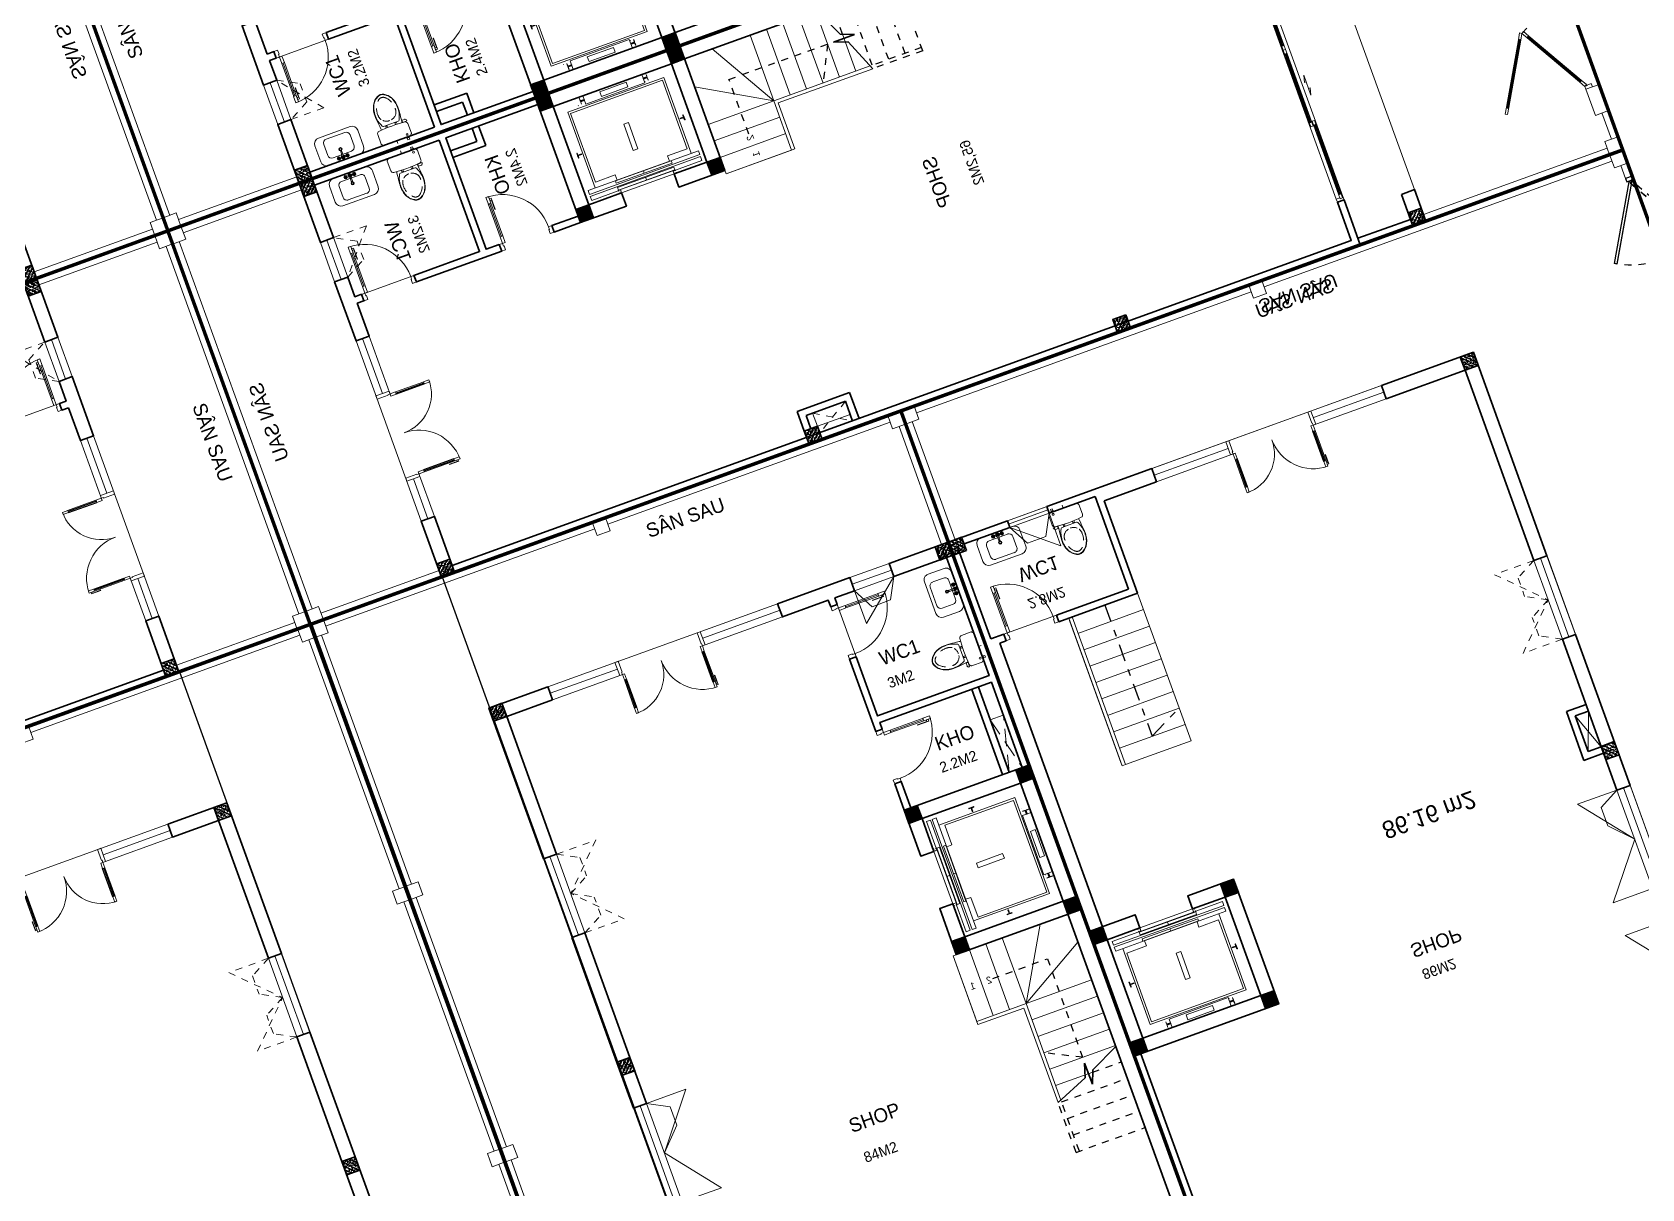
# Model space of a CAD drawing. Header units: metres. Extents: x 568336 to 569219, y 2065964 to 2066430.
# Drawn here: x 568589.62 to 568612.68, y 2066350.92 to 2066367.5 of the extents above; entities that cross this region are included whole.
import ezdxf

# ---------------------------------------------------------------- set-up
doc = ezdxf.new("R2010")
doc.units = ezdxf.units.M
for name, pattern in [('$AUDIT_BAD_LTYPE2', [0]), ('DASHDOT2', [0.5, 0.25, -0.125, 0, -0.125]), ('HIDDEN', [0.375, 0.25, -0.125]), ('HIDDEN2', [0.1875, 0.125, -0.0625]), ('xref-thap C (mb tang 32-2)$0$HIDDEN', [0.375, 0.25, -0.125])]:
    doc.linetypes.add(name, pattern=pattern)
doc.layers.get('0').update_dxf_attribs({"linetype": 'CONTINUOUS'})
doc.layers.get('DEFPOINTS').update_dxf_attribs({"linetype": 'CONTINUOUS'})
for name, color, linetype, lineweight in [('-CONCRETE', 1, 'CONTINUOUS', 35), ('-DIM', 9, 'CONTINUOUS', 13), ('-DOOR', 137, 'CONTINUOUS', 9), ('-FURNITURE', 46, 'CONTINUOUS', 9), ('-HATCH', 8, 'CONTINUOUS', 5), ('-HIDE', 3, 'HIDDEN', 13), ('-LINE1', 7, 'CONTINUOUS', 18), ('-LINE2', 252, 'CONTINUOUS', 9), ('-STEEL1', 1, 'CONTINUOUS', 35), ('-TEXT', 7, 'CONTINUOUS', 15), ('-WALL', 4, 'CONTINUOUS', 35), ('text', 7, 'CONTINUOUS', 13), ('TEXT25', 2, 'CONTINUOUS', 13)]:
    doc.layers.add(name, color=color, linetype=linetype, lineweight=lineweight)
for name, color, linetype in [('1-NETMANH', 8, 'CONTINUOUS'), ('APOLIC', 7, 'CONTINUOUS'), ('LoLK', 6, 'CONTINUOUS'), ('TIMDUONG', 1, 'CONTINUOUS')]:
    doc.layers.add(name, color=color, linetype=linetype)
doc.styles.add('KTHUOC', font='', dxfattribs={"width": 0.8})
doc.styles.add('SVN_AVO_thuong', font='')
doc.styles.add('T1', font='', dxfattribs={"height": 200})
doc.styles.add('vnavanth', font='', dxfattribs={"width": 0.8})
doc.styles.get('KTHUOC').set_extended_font_data('.VnArial NarrowH')
doc.styles.get('SVN_AVO_thuong').set_extended_font_data('SVN-Avo')
doc.styles.get('T1').set_extended_font_data('VNgeometric Light')
doc.styles.get('vnavanth').set_extended_font_data('.VnAvantH')
doc.dimstyles.new('tien', dxfattribs={"dimscale": 0, "dimtxt": 1.5, "dimasz": 0.75, "dimexe": 0.45, "dimexo": 0, "dimgap": 0.25, "dimtad": 1, "dimzin": 1, "dimtxsty": 'KTHUOC', "dimblk1": 'ARCHTICK', "dimblk2": 'ARCHTICK', "dimsah": 1, "dimcen": 1, "dimdle": 0.45, "dimclrd": 37, "dimclre": 37, "dimclrt": 7, "dimaunit": 1, "dimadec": 0, "dimazin": 0, "dimtfac": 1, "dimtix": 1, "dimtofl": 0, "dimtmove": 2, "dimatfit": 3, "dimldrblk": 'ARCHTICK', "dimfxl": 1, "dimtfill": 1, "dimtolj": 1, "dimtzin": 1, "dimarcsym": 0})

# ---------------------------------------------------------------- blocks, each defined once
blk = doc.blocks.new('A$C18091ED7')
for p, q in [((0, -42), (0, 0)), ((146, -27), (179, -27)), ((146, -27), (146, -30)), ((146, -30), (166, -30)), ((153, -37), (146, -30)), ((152, 0), (152, -27)), ((152, 0), (179, 0)), ((153, -37), (166, -37)), ((153, -40), (153, -37)), ((153, -40), (178, -40)), ((153, -40), (178, -40)), ((153, -40), (153, -42)), ((185, -30), (166, -30)), ((178, -37), (166, -37)), ((185, -30), (178, -37)), ((178, -37), (178, -40)), ((178, -40), (178, -42)), ((179, 0), (179, -27)), ((179, -27), (185, -27)), ((185, -27), (185, -30)), ((-83, -267), (-83, -300)), ((-83, -278), (-83, -288)), ((-61, -290), (-83, -290)), ((-63, -265), (-81, -265)), ((-61, -267), (-61, -300)), ((61, -267), (61, -300)), ((61, -290), (83, -290)), ((63, -265), (81, -265)), ((83, -267), (83, -300)), ((83, -278), (83, -288)), ((165, -262), (165, -290)), ((168, -260), (228, -260)), ((168, -292), (207, -292)), ((231, -274), (231, -262))]:
    blk.add_line(p, q)
for points in [[(230, -219, -0.137407), (225, -235), (222, -241, -0.236081), (198, -255, -0.051961), (-198, -255, -0.236081), (-222, -241), (-225, -235, -0.137407), (-230, -219), (-230, -72, -0.198912), (-226, -63), (-209, -46, -0.198912), (-200, -42), (0, -42), (200, -42, -0.198912), (209, -46), (226, -63, -0.198912), (230, -72)], [(144, -619, -0.212405), (26, -734, -0.027685), (-1, -739, -0.022279), (-26, -734, -0.212405), (-144, -619, -0.142796), (-167, -428, -0.093005), (-128, -309, -0.256439), (-111, -300), (0, -300), (111, -300, -0.256439), (128, -309, -0.093005), (167, -428, -0.142796)]]:
    blk.add_lwpolyline(points, format="xyb", close=True)
at = {"linetype": 'xref-thap C (mb tang 32-2)$0$HIDDEN', "ltscale": 100}
blk.add_lwpolyline([(61, -669, -0.199031), (0, -699, -0.199031), (-61, -669, -0.218924), (-132, -478, -0.153791), (-112, -404, -0.236701), (0, -348, -0.236701), (112, -404, -0.153791), (132, -478, -0.218924)], format="xyb", close=True, dxfattribs=at)
blk.add_circle((166, -78), 13.9)
for centre, radius, start, end in [((-81, -267), 1.98, 90, 180), ((-63, -267), 1.98, 0, 90), ((63, -267), 1.98, 90, 180), ((81, -267), 1.98, 0, 90), ((168, -262), 2.47, 90, 180), ((168, -290), 2.47, 180, 270), ((207, -277), 15.5, 270, 306.4659), ((168, -225), 80.1, 306.4659, 320.3123), ((228, -274), 2.47, 320.3123, 0)]:
    blk.add_arc(centre, radius, start, end)
for points in [[(-156, -259), (-157, -267), (-164, -328), (-169, -385), (-184, -528), (-136, -679), (-50, -735), (-20, -741), (0, -744)], [(156, -259), (157, -267), (164, -328), (169, -385), (184, -528), (136, -679), (50, -735), (20, -741), (0, -744)]]:
    blk.add_open_spline(points, degree=3, knots=[130.613938, 130.613938, 130.613938, 130.613938, 152.852109, 311.129351, 417.703951, 561.383393, 697.692632, 710.812262, 710.812262, 710.812262, 710.812262])
blk = doc.blocks.new('X-5M-DH-2-CORE$0$A$C75E80C28')
at = {"layer": '-LINE2', "linetype": 'Continuous', "ltscale": 2}
for p, q in [((-731, -149), (731, -149)), ((-731, -1305), (-731, -149)), ((-700, -179), (700, -179)), ((-700, -1225), (-700, -179)), ((-557, -112), (-560, -112)), ((-510, -22), (-510, -51)), ((-507, -22), (-510, -22)), ((-510, -109), (-510, -79)), ((-507, -22), (-507, -51)), ((-507, -109), (-507, -79)), ((-456, -57), (-501, -57)), ((-456, -60), (-501, -60)), ((-456, -70), (-501, -70)), ((-456, -73), (-501, -73)), ((-453, -63), (-453, -67)), ((-450, -63), (-450, -67)), ((450, -63), (450, -67)), ((453, -63), (453, -67)), ((456, -57), (501, -57)), ((456, -60), (501, -60)), ((456, -70), (501, -70)), ((456, -73), (501, -73)), ((457, -112), (460, -112)), ((507, -22), (510, -22)), ((507, -22), (507, -51)), ((507, -109), (507, -79)), ((510, -22), (510, -51)), ((510, -109), (510, -79)), ((700, -1225), (700, -179)), ((731, -1305), (731, -149)), ((840, -1305), (-840, -1305)), ((-840, -1365), (-840, -1305)), ((840, -1365), (-840, -1365)), ((-700, -1225), (-400, -1225)), ((425, -1309), (-425, -1309)), ((-425, -1343), (-425, -1309)), ((425, -1343), (-425, -1343)), ((-400, -1305), (-400, -1225)), ((0, -1309), (0, -1343)), ((700, -1225), (400, -1225)), ((400, -1305), (400, -1225)), ((425, -1343), (425, -1309)), ((840, -1365), (840, -1305)), ((840, -1395), (-840, -1395)), ((-840, -1395), (-840, -1455)), ((-840, -1455), (-435, -1455)), ((-435, -1450), (-435, -1460)), ((-435, -1450), (-400, -1450)), ((-435, -1460), (-425, -1460)), ((-435, -1490), (-435, -1500)), ((-435, -1490), (-425, -1490)), ((-435, -1500), (-400, -1500)), ((-433, -1452), (-433, -1458)), ((-433, -1452), (-402, -1452)), ((-433, -1458), (-425, -1458)), ((-433, -1492), (-433, -1498)), ((-433, -1492), (-425, -1492)), ((-433, -1498), (-402, -1498)), ((430, -1406), (-430, -1406)), ((-430, -1406), (-430, -1446)), ((430, -1446), (-430, -1446)), ((-425, -1458), (-425, -1460)), ((-425, -1490), (-425, -1492)), ((-402, -1452), (-402, -1498)), ((400, -1450), (-400, -1450)), ((-400, -1450), (-400, -1500)), ((0, -1406), (0, -1446)), ((400, -1450), (400, -1500)), ((435, -1450), (400, -1450)), ((435, -1500), (400, -1500)), ((402, -1452), (402, -1498)), ((433, -1452), (402, -1452)), ((433, -1498), (402, -1498)), ((433, -1458), (425, -1458)), ((425, -1458), (425, -1460)), ((435, -1460), (425, -1460)), ((425, -1490), (425, -1492)), ((435, -1490), (425, -1490)), ((433, -1492), (425, -1492)), ((430, -1406), (430, -1446)), ((433, -1452), (433, -1458)), ((433, -1492), (433, -1498)), ((435, -1450), (435, -1460)), ((840, -1455), (435, -1455)), ((435, -1490), (435, -1500)), ((840, -1395), (840, -1455))]:
    blk.add_line(p, q, dxfattribs=at)
for points in [[(-450, 0), (-450, -130), (450, -130), (450, 0)], [(-200, -29), (200, -29), (200, -101), (-200, -101)], [(-36, -584), (36, -584), (36, -984), (-36, -984)]]:
    blk.add_lwpolyline(points, close=True, dxfattribs=at)
for points in [[(-780, -789), (-751, -789, 0.414214), (-750, -788), (-750, -784), (-750, -780, 0.414214), (-751, -779), (-780, -779, -0.256978), (-784, -782), (-798, -782, -0.414214), (-801, -779), (-804, -749, 0.414214), (-807, -746), (-812, -746), (-812, -784), (-812, -821), (-807, -821, 0.414214), (-804, -818), (-801, -789, -0.414214), (-798, -786), (-784, -786, -0.256978), (-780, -789)], [(780, -789), (751, -789, -0.414214), (750, -788), (750, -784), (750, -780, -0.414214), (751, -779), (780, -779, 0.256978), (784, -782), (798, -782, 0.414214), (801, -779), (804, -749, -0.414214), (807, -746), (812, -746), (812, -784), (812, -821), (807, -821, -0.414214), (804, -818), (801, -789, 0.414214), (798, -786), (784, -786, 0.256978), (780, -789)]]:
    blk.add_lwpolyline(points, format="xyb", dxfattribs=at)
for centre, radius, start, end in [((-501, -51), 9.4, 180, 270), ((-501, -79), 9.4, 90, 180), ((-501, -51), 6.2, 180, 270), ((-501, -79), 6.2, 90, 180), ((-456, -63), 6.2, 0, 90), ((-456, -63), 3, 0, 90), ((-456, -67), 6.2, 270, 0), ((-456, -67), 3, 270, 0), ((456, -63), 6.2, 90, 180), ((456, -67), 6.2, 180, 270), ((456, -63), 3, 90, 180), ((456, -67), 3, 180, 270), ((501, -51), 6.2, 270, 0), ((501, -51), 9.4, 270, 0), ((501, -79), 9.4, 0, 90), ((501, -79), 6.2, 0, 90)]:
    blk.add_arc(centre, radius, start, end, dxfattribs=at)
blk = doc.blocks.new('A$C5C575821')
at = {"layer": '-CONCRETE'}
h = blk.add_hatch(color=256, dxfattribs=at)
h.dxf.hatch_style = 1
h.paths.add_polyline_path([(0, 200), (0, 0), (200, 0), (200, 200)])
blk.add_lwpolyline([(0, 0), (200, 0), (200, 200), (0, 200)], close=True, dxfattribs=at)
blk = doc.blocks.new('A$C3F71457E')
at = {"layer": '-CONCRETE'}
blk.add_lwpolyline([(0, -100), (0, 400), (-1500, 400), (-1500, -1400), (0, -1400), (0, -900), (200, -900), (200, -1600), (-1700, -1600), (-1700, 600), (200, 600), (200, -100), (0, -100)], dxfattribs=at)
at = {"layer": '-LINE1'}
blk.add_line((0, -900), (0, -100), dxfattribs=at)
at = {"layer": '-WALL'}
for p in [(-1700, 400), (0, 400), (-1700, -1600), (0, -1600)]:
    blk.add_blockref('A$C5C575821', p, dxfattribs=at)
at = {"color": 2, "rotation": 90}
blk.add_blockref('X-5M-DH-2-CORE$0$A$C75E80C28', (-1500, -500), dxfattribs=at)
blk = doc.blocks.new('*U18')
at = {"linetype": '$AUDIT_BAD_LTYPE2'}
for p, q in [((70, 100), (70, 600)), ((90, 600), (90, 100))]:
    blk.add_line(p, q, dxfattribs=at)
for points in [[(50, 600), (90, 600), (90, 700), (50, 700), (50, 600)], [(50, 603), (50, 100)], [(50, 100), (90, 100), (90, 0), (50, 0), (50, 100)]]:
    blk.add_lwpolyline(points)
for points in [[(118, 495), (118, 664), (90, 664), (90, 636), (113, 636), (113, 495)], [(0, 0), (50, 0), (50, -40), (60, -40), (60, -100), (0, -100)], [(800, 0), (750, 0), (750, -40), (740, -40), (740, -100), (800, -100)]]:
    blk.add_lwpolyline(points, close=True)
at = {"linetype": '$AUDIT_BAD_LTYPE2', "ltscale": 0.3}
blk.add_arc((50, 0), 700, 0, 90, dxfattribs=at)
blk = doc.blocks.new('lavabo4')
for p, q in [((241, 0), (-241, 0)), ((-327, -86), (-327, -330)), ((-200, -138), (-200, -305)), ((141, -80), (-141, -80)), ((-74, -39), (-79, -39)), ((-74, -44), (-79, -44)), ((-67, -33), (-67, -28)), ((-67, -50), (-67, -55)), ((-63, -33), (-63, -28)), ((-63, -50), (-63, -55)), ((-57, -39), (-52, -39)), ((-57, -44), (-52, -44)), ((-9, -57), (-9, -123)), ((9, -123), (9, -57)), ((57, -39), (52, -39)), ((57, -44), (52, -44)), ((63, -33), (63, -28)), ((63, -50), (63, -55)), ((68, -33), (68, -28)), ((68, -50), (68, -55)), ((74, -39), (79, -39)), ((74, -44), (79, -44)), ((200, -305), (200, -138)), ((327, -330), (327, -86)), ((-241, -416), (241, -416)), ((-141, -363), (141, -363))]:
    blk.add_line(p, q)
for centre, radius in [((-65, -42), 24.8), ((-83, -42), 5.03), ((-65, -42), 9), ((-65, -24), 5.03), ((-65, -60), 5.03), ((-47, -42), 5.03), ((0, -159), 22.8), ((0, -159), 14.1), ((0, -42), 9), ((65, -42), 24.8), ((47, -42), 5.03), ((65, -42), 9), ((65, -24), 5.03), ((65, -60), 5.03), ((83, -42), 5.03)]:
    blk.add_circle(centre, radius)
for centre, radius, start, end in [((-241, -86), 86.1, 90, 180), ((-141, -138), 58.8, 90, 180), ((-65, -42), 18, 105.2407, 164.2093), ((-65, -42), 18, 196.2342, 253.9047), ((-65, -42), 18, 16.4413, 74.0789), ((-65, -42), 18, 286.12, 344.0884), ((0, -42), 27, 289.6514, 250.3603), ((0, -42), 18, 300.3431, 239.7554), ((0, -123), 9, 180, 0), ((65, -42), 18, 106.12, 164.0884), ((65, -42), 18, 196.4413, 254.0789), ((65, -42), 18, 16.2342, 73.9047), ((65, -42), 18, 285.2407, 344.2093), ((141, -138), 58.8, 0, 90), ((241, -86), 86.1, 0, 90), ((-241, -330), 86.1, 180, 270), ((-141, -305), 58.8, 180, 270), ((141, -305), 58.8, 270, 0), ((241, -330), 86.1, 270, 0)]:
    blk.add_arc(centre, radius, start, end)
blk = doc.blocks.new('A$Cf949713d')
at = {"layer": '-LINE1'}
for p, q in [((1754, 3250), (4, 3250)), ((1004, 2250), (427, 3250)), ((1004, 3250), (1004, 2250)), ((1254, 2250), (1254, 3250)), ((1254, 3250), (1254, 2250)), ((1504, 2250), (1504, 3250)), ((1504, 3250), (1504, 2250)), ((1754, 2250), (1754, 3250)), ((1754, 3250), (1754, 2200)), ((1004, 2250), (4, 2827)), ((1004, 780), (1004, 2250)), ((1004, 2250), (1754, 2250)), ((1054, 2200), (1054, 759)), ((1054, 2200), (1754, 2200))]:
    blk.add_line(p, q, dxfattribs=at)
at = {"layer": '-LINE1', "lineweight": 18}
for p, q in [((4, 3250), (4, 1250)), ((1004, 2250), (4, 2250)), ((1004, 2000), (4, 2000)), ((1004, 1750), (4, 1750)), ((1004, 1500), (4, 1500)), ((1004, 1250), (4, 1250)), ((1004, 1000), (439, 1000))]:
    blk.add_line(p, q, dxfattribs=at)
at = {"layer": '-WALL'}
for p, q in [((426, 1032), (0, 1235)), ((505, 1160), (503, 839)), ((570, 962), (505, 1160)), ((503, 839), (426, 1032)), ((1054, 759), (570, 962))]:
    blk.add_line(p, q, dxfattribs=at)
at = {"layer": '1-NETMANH', "linetype": 'DASHDOT2'}
for p, q in [((4, 1233), (4, 0)), ((439, 1000), (4, 1000)), ((1004, 750), (4, 750)), ((1004, 0), (1004, 780)), ((1054, 0), (1054, 759)), ((1004, 500), (4, 500)), ((1004, 250), (4, 250)), ((1054, 0), (4, 0))]:
    blk.add_line(p, q, dxfattribs=at)
blk.add_lwpolyline([(1331, 2750), (496, 2750), (502, 1250), (502, 1250), (1004, 1500), (1004, 1500)], dxfattribs=at)
at = {"layer": '-TEXT', "color": 2, "style": 'vnavanth'}
for s, p in [('2', (1351, 2698)), ('1', (1600, 2698))]:
    blk.add_text(s, height=100, dxfattribs=at).set_placement(p)
blk = doc.blocks.new('*U118')
at = {"color": 8, "ltscale": 100}
for p, q in [((50, 100), (4580, 100)), ((50, 0), (4580, 0))]:
    blk.add_line(p, q, dxfattribs=at)
at = {"ltscale": 100}
for p, q in [((105, 45), (1148, 45)), ((1148, 10), (105, 10)), ((1218, 90), (2245, 90)), ((2245, 55), (1218, 55)), ((3413, 90), (2385, 90)), ((2385, 55), (3413, 55)), ((4525, 45), (3483, 45)), ((3483, 10), (4525, 10))]:
    blk.add_line(p, q, dxfattribs=at)
for points in [[(50, 100), (0, 100), (0, 0), (50, 0), (50, 10), (35, 10), (35, 45), (50, 45)], [(4630, 0), (4580, 0), (4580, 10), (4595, 10), (4595, 45), (4580, 45), (4580, 100), (4630, 100)]]:
    blk.add_lwpolyline(points, close=True)
for points in [[(105, 32), (95, 32), (95, 22), (105, 22), (105, 10), (35, 10), (35, 45), (105, 45)], [(1148, 90), (1218, 90), (1218, 77), (1208, 77), (1208, 67), (1218, 67), (1218, 55), (1148, 55)], [(1218, 10), (1148, 10), (1148, 22), (1158, 22), (1158, 32), (1148, 32), (1148, 45), (1218, 45)], [(2245, 67), (2255, 67), (2255, 77), (2245, 77), (2245, 90), (2315, 90), (2315, 55), (2245, 55)], [(2385, 67), (2375, 67), (2375, 77), (2385, 77), (2385, 90), (2315, 90), (2315, 55), (2385, 55)], [(3483, 90), (3413, 90), (3413, 77), (3423, 77), (3423, 67), (3413, 67), (3413, 55), (3483, 55)], [(3413, 10), (3483, 10), (3483, 22), (3473, 22), (3473, 32), (3483, 32), (3483, 45), (3413, 45)], [(4525, 32), (4535, 32), (4535, 22), (4525, 22), (4525, 10), (4595, 10), (4595, 45), (4525, 45)]]:
    blk.add_lwpolyline(points, close=True, dxfattribs=at)
at = {"color": 8, "ltscale": 100}
for points in [[(1158, 32), (1158, 22), (95, 22), (95, 32)], [(1208, 67), (1208, 77), (2255, 77), (2255, 67)], [(3423, 67), (3423, 77), (2375, 77), (2375, 67)], [(3473, 32), (3473, 22), (4535, 22), (4535, 32)]]:
    blk.add_lwpolyline(points, close=True, dxfattribs=at)
for points in [[(1677, -65), (1677, -90), (1577, -65), (1877, -65), (1777, -40), (1777, -65)], [(2954, -65), (2954, -90), (3054, -65), (2754, -65), (2854, -40), (2854, -65)]]:
    blk.add_lwpolyline(points)
blk = doc.blocks.new('*U117')
for points in [[(22, 564), (22, 734), (50, 734), (50, 706), (27, 706), (27, 564)], [(0, 0), (50, 0), (50, -40), (60, -40), (60, -246), (0, -246)], [(1599, 0), (1549, 0), (1549, -40), (1539, -40), (1539, -246), (1599, -246)]]:
    blk.add_lwpolyline(points, close=True)
for points in [[(50, 670), (90, 670), (90, 770), (50, 770), (50, 670)], [(50, 673), (50, 100)], [(1549, 629), (1509, 629), (1509, 729), (1549, 729), (1549, 629)], [(1549, 632), (1549, 100)], [(50, 100), (90, 100), (90, 0), (50, 0), (50, 100)], [(1549, 100), (1509, 100), (1509, 0), (1549, 0), (1549, 100)]]:
    blk.add_lwpolyline(points)
at = {"ltscale": 0.3}
for points in [[(820, 0, 0.414214), (50, 770, 0.414214)], [(820, 0, -0.414214), (1549, 729, -0.414214)]]:
    blk.add_lwpolyline(points, format="xyb", dxfattribs=at)
at = {"layer": 'APOLIC', "linetype": '$AUDIT_BAD_LTYPE2'}
for p, q in [((70, 100), (70, 670)), ((90, 670), (90, 100)), ((1509, 629), (1509, 100)), ((1529, 100), (1529, 629))]:
    blk.add_line(p, q, dxfattribs=at)
blk = doc.blocks.new('18x35')
at = {"layer": '-HATCH'}
h = blk.add_hatch(dxfattribs=at)
h.set_pattern_fill('CHAU-01', color=256, scale=10, pattern_type=2)
h.set_pattern_definition([(50, (0, 0), (71.726018, -6.275213), [7.5, -82.5]), (355, (0, 0), (-13.875133, 75.219213), [6, -66]), (100.4514, (5.98, -0.52), (57.85094, 68.943954), [6.37402, -70.11421]), (46.1842, (0, 20), (106.724105, -16.5519), [11.25, -123.75]), (96.6356, (8.89, 18.62), (93.46627, 97.41179), [9.56103, -105.1713]), (351.1842, (0, 20), (93.4662, 97.41186), [9, -99]), (21, (10, 15), (59.690705, -40.26189), [7.5, -82.5]), (326, (10, 15), (24.331533, 72.515005), [6, -66]), (71.4514, (14.974, 11.645), (84.022263, 32.25305), [6.37402, -70.11421]), (37.5, (0, 0), (1.2159855, 33.2893854), [0, -65.2, 0, -67, 0, -66.25]), (7.5, (0, 0), (26.306954, 39.441171), [0, -38.2, 0, -63.7, 0, -25.25]), (327.5, (-22.3, 0), (53.3822436, -2.255487), [0, -25, 0, -78, 0, -103.5]), (317.5, (-32.3, 0), (58.318617, 10.010498), [0, -32.5, 0, -51.8, 0, -73.5]), (45, (0, 0), (-30.052038, 30.052038), []), (45, (0, 12.25), (-30.052038, 30.052038), [])])
h.paths.add_polyline_path([(96508, 47993), (96508, 47793), (96708, 47793), (96708, 47993)])
at = {"layer": '-STEEL1'}
blk.add_lwpolyline([(96508, 47793), (96708, 47793), (96708, 47993), (96508, 47993)], close=True, dxfattribs=at)
blk = doc.blocks.new('M1-T1')
at = {"layer": '-CONCRETE', "color": 1, "linetype": 'HIDDEN', "ltscale": 10, "const_width": 50}
blk.add_lwpolyline([(191582, 50952), (197582, 50952), (197582, 30952), (191582, 30952)], close=True, dxfattribs=at)
at = {"layer": '-DOOR'}
for p, q in [((193932, 48952), (193982, 48952)), ((193081, 48852), (192481, 48852)), ((193982, 48852), (194822, 48852)), ((196122, 48852), (196732, 48852))]:
    blk.add_line(p, q, dxfattribs=at)
blk.add_lwpolyline([(193081, 48752), (192481, 48752), (192481, 48952), (193081, 48952)], close=True, dxfattribs=at)
for points in [[(194895, 48752), (193982, 48752), (193982, 48952), (196732, 48952), (196732, 48752), (196049, 48752)], [(193382, 48652), (193381, 47852)]]:
    blk.add_lwpolyline(points, dxfattribs=at)
at = {"layer": '-HIDE', "ltscale": 10}
for p, q in [((197182, 43152), (197482, 42652)), ((197182, 42652), (197481, 43152))]:
    blk.add_line(p, q, dxfattribs=at)
at = {"layer": '-LINE1'}
for p, q in [((197382, 43152), (197182, 43152)), ((197382, 43152), (197382, 42652)), ((192062, 33952), (197102, 33952))]:
    blk.add_line(p, q, dxfattribs=at)
at = {"layer": '-LINE1', "lineweight": 18}
for p, q in [((191582, 34952), (191582, 30952)), ((197582, 34952), (197582, 30952)), ((191681, 31152), (191681, 33952)), ((197482, 31152), (197482, 33952)), ((192582, 31052), (192582, 31152)), ((191782, 31052), (192182, 31052)), ((196982, 31052), (197382, 31052))]:
    blk.add_line(p, q, dxfattribs=at)
at = {"layer": '-LINE1'}
for points in [[(191582, 48952), (191582, 50952), (197582, 50952), (197580, 48952)], [(191682, 48952), (191682, 50752)], [(191782, 50852), (197382, 50852)], [(197481, 50752), (197480, 48952)]]:
    blk.add_lwpolyline(points, dxfattribs=at)
at = {"layer": '-LINE1', "lineweight": 18}
for points in [[(191582, 50952), (197582, 50952), (197582, 30952), (191582, 30952)], [(191582, 30952), (191782, 30952), (191782, 31152), (191582, 31152)], [(192182, 30952), (192582, 30952), (192582, 31152), (192182, 31152)], [(196582, 30952), (196982, 30952), (196982, 31152), (196582, 31152)], [(197382, 30952), (197582, 30952), (197582, 31152), (197382, 31152)]]:
    blk.add_lwpolyline(points, close=True, dxfattribs=at)
at = {"layer": '-LINE1'}
for points in [[(191582, 50752), (191782, 50752), (191782, 50952), (191582, 50952)], [(197382, 50752), (197582, 50752), (197582, 50952), (197382, 50952)]]:
    blk.add_lwpolyline(points, close=True, dxfattribs=at)
at = {"layer": '-LINE2', "linetype": 'HIDDEN2', "ltscale": 10}
for points in [[(192481, 48752), (192481, 48252), (193081, 48752)], [(193081, 48752), (192921, 48452), (192642, 48452), (192481, 48752)]]:
    blk.add_lwpolyline(points, dxfattribs=at)
at = {"layer": '-WALL'}
for p, q in [((191882, 46752), (191882, 46352)), ((191982, 46752), (191982, 46252)), ((191682, 46352), (191882, 46352)), ((191682, 46252), (191982, 46252)), ((191682, 43152), (191582, 43152)), ((191582, 43152), (191582, 34952)), ((191782, 38652), (191782, 43152)), ((197082, 43352), (197382, 43352)), ((197082, 43352), (197082, 42552)), ((197182, 43252), (197382, 43252)), ((197182, 43252), (197182, 42652)), ((197082, 42552), (197482, 42552)), ((197182, 42652), (197482, 42652)), ((191682, 35052), (191682, 38452)), ((191582, 34952), (191582, 33952)), ((191681, 34952), (192267, 34952)), ((191681, 34152), (191681, 34952)), ((192267, 35052), (191682, 35052)), ((192267, 34952), (192267, 35052)), ((196897, 34952), (196897, 35052)), ((197582, 34952), (197482, 34952)), ((197482, 34952), (197482, 34152)), ((197582, 33952), (197582, 34952)), ((192062, 34152), (191681, 34152)), ((192062, 34152), (192062, 33952)), ((197102, 34152), (197482, 34152)), ((197102, 33952), (197102, 34152)), ((192062, 33952), (191582, 33952)), ((197102, 33952), (197582, 33952))]:
    blk.add_line(p, q, dxfattribs=at)
for points in [[(191682, 46852), (193381, 46852), (193381, 47852), (193482, 47852), (193482, 46552), (193381, 46552), (193381, 46752), (191682, 46752), (191682, 45352), (191582, 45352), (191582, 48952), (192481, 48952), (192481, 48752), (191682, 48752), (191682, 46852)], [(196732, 48952), (197582, 48952), (197582, 34952), (196897, 34952), (196897, 35052), (197481, 35052), (197481, 48752), (196732, 48752), (196732, 48952)]]:
    blk.add_lwpolyline(points, dxfattribs=at)
for points in [[(193482, 48752), (193482, 48652), (193381, 48652), (193381, 48752), (193081, 48752), (193081, 48952), (193982, 48952), (193982, 48752)], [(193381, 45752), (193482, 45752), (193482, 45352), (193381, 45352)]]:
    blk.add_lwpolyline(points, close=True, dxfattribs=at)
at = {"ltscale": 100}
for p, q in [((192726, 32312), (193575, 31822)), ((196438, 32312), (195589, 31822)), ((193557, 31792), (192708, 32282)), ((195606, 31792), (196455, 32282)), ((193557, 31692), (192708, 31202)), ((192726, 31172), (193575, 31662)), ((196438, 31172), (195589, 31662)), ((195606, 31692), (196455, 31202))]:
    blk.add_line(p, q, dxfattribs=at)
for points in [[(192720, 32302), (192711, 32307), (192706, 32298), (192715, 32293), (192708, 32282), (192622, 32332), (192639, 32362), (192726, 32312)], [(196444, 32301), (196453, 32306), (196458, 32298), (196449, 32293), (196455, 32282), (196542, 32332), (196524, 32362), (196438, 32312)], [(193644, 31742), (193557, 31792), (193563, 31803), (193572, 31798), (193577, 31807), (193568, 31812), (193575, 31822), (193661, 31772)], [(193644, 31742), (193557, 31692), (193563, 31681), (193572, 31686), (193577, 31678), (193568, 31673), (193575, 31662), (193661, 31712)], [(195520, 31742), (195606, 31792), (195600, 31803), (195592, 31798), (195587, 31806), (195595, 31811), (195589, 31822), (195502, 31772)], [(195520, 31742), (195606, 31692), (195600, 31681), (195592, 31686), (195587, 31678), (195595, 31673), (195589, 31662), (195502, 31712)], [(192632, 31117), (192622, 31117), (192622, 31152), (192582, 31152), (192582, 31052), (192632, 31052)], [(192720, 31183), (192711, 31178), (192706, 31186), (192715, 31191), (192708, 31202), (192622, 31152), (192639, 31122), (192726, 31172)], [(196444, 31183), (196453, 31178), (196458, 31186), (196449, 31191), (196455, 31202), (196542, 31152), (196524, 31122), (196438, 31172)], [(196532, 31117), (196542, 31117), (196542, 31152), (196582, 31152), (196582, 31052), (196532, 31052)]]:
    blk.add_lwpolyline(points, close=True, dxfattribs=at)
at = {"color": 8, "ltscale": 100}
for points in [[(193577, 31807), (193572, 31798), (192706, 32298), (192711, 32307)], [(195587, 31806), (195592, 31798), (196458, 32298), (196453, 32306)], [(193577, 31678), (193572, 31686), (192706, 31186), (192711, 31178)], [(195587, 31678), (195592, 31686), (196458, 31186), (196453, 31178)]]:
    blk.add_lwpolyline(points, close=True, dxfattribs=at)
at = {"color": 8, "linetype": 'HIDDEN', "ltscale": 10}
for centre, start, end in [((192122, 31152), 0, 30), ((196542, 31152), 150, 180)]:
    blk.add_arc(centre, 1180, start, end, dxfattribs=at)
blk.add_arc((193124, 31442), 580, 210, 213.4596)
at = {"layer": 'text'}
for p, q in [((191582, 44152), (191581, 44152)), ((191582, 44052), (191581, 44052))]:
    blk.add_line(p, q, dxfattribs=at)
at = {"layer": '-DOOR', "xscale": 0.8130081300813009, "yscale": 0.8130081300813009, "zscale": 0.8130081300813009, "rotation": 180}
blk.add_blockref('*U117', (196122, 48752), dxfattribs=at)
at = {"layer": '-DOOR', "xscale": -1, "rotation": 89.99999998995061}
for p in [(193382, 48652), (193382, 46552)]:
    blk.add_blockref('*U18', p, dxfattribs=at)
at = {"layer": '-FURNITURE', "rotation": 90}
blk.add_blockref('lavabo4', (191682, 48229), dxfattribs=at)
at = {"layer": '-FURNITURE', "xscale": -1, "rotation": 90}
blk.add_blockref('A$C18091ED7', (191639, 47425), dxfattribs=at)
at = {"layer": '-STEEL1'}
for p in [(95074, 959), (100874, 959), (95074, -4641), (96774, -4641), (100874, -4641), (95074, -9341), (100874, -9341), (95074, -13841), (100874, -13841)]:
    blk.add_blockref('18x35', p, dxfattribs=at)
at = {"layer": '-WALL', "xscale": -1, "rotation": 180}
blk.add_blockref('A$C3F71457E', (193282, 43752), dxfattribs=at)
at = {"layer": '-WALL', "color": 1}
blk.add_blockref('A$Cf949713d', (191778, 39902), dxfattribs=at)
blk.add_blockref('*U118', (192267, 34952))
at = {"layer": 'TEXT25'}
for s, height, style, p in [('SÂN SAU', 200, 'SVN_AVO_thuong', (194064, 50424)), ('WC1', 200, 'SVN_AVO_thuong', (192548, 47805)), ('3.2M2', 150, 'T1', (192571, 47514)), ('KHO', 200, 'SVN_AVO_thuong', (192143, 46137)), ('2.4M2', 150, 'T1', (192144, 45872)), ('SHOP', 200, 'SVN_AVO_thuong', (194297, 40250)), ('65,2M2', 150, 'T1', (194244, 39712))]:
    blk.add_text(s, height=height, rotation=360, dxfattribs=dict(at, style=style)).set_placement(p)
blk = doc.blocks.new('D12')
at = {"layer": '-DOOR'}
for p, q in [((0, 200), (1200, 200)), ((0, 100), (1200, 100)), ((0, 0), (1200, 0))]:
    blk.add_line(p, q, dxfattribs=at)
at = {"layer": '-LINE2', "linetype": 'HIDDEN2', "ltscale": 10}
for p, q in [((0, 200), (0, 800)), ((0, 800), (600, 200)), ((1200, 800), (600, 200)), ((1200, 200), (1200, 800)), ((1200, 200), (1200, 800)), ((0, 200), (160, 500)), ((160, 500), (439, 500)), ((600, 200), (439, 500)), ((600, 200), (761, 500)), ((1040, 500), (761, 500)), ((1200, 200), (1040, 500))]:
    blk.add_line(p, q, dxfattribs=at)
blk = doc.blocks.new('M3-T1.3')
at = {"layer": '-DOOR'}
for p, q in [((568601.371, 2066359.584), (568601.935, 2066359.788)), ((568596.947, 2066355.644), (568597.355, 2066354.516)), ((568597.041, 2066355.678), (568597.449, 2066354.55)), ((568597.135, 2066355.712), (568597.543, 2066354.584)), ((568598.333, 2066352.105), (568598.844, 2066350.694))]:
    blk.add_line(p, q, dxfattribs=at)
blk.add_lwpolyline([(568601.969, 2066359.694), (568601.405, 2066359.49), (568601.337, 2066359.678), (568601.901, 2066359.882)], close=True, dxfattribs=at)
for points in [[(568598.109, 2066358.298), (568597.079, 2066357.925), (568597.011, 2066358.113), (568600.303, 2066359.304), (568600.371, 2066359.116), (568599.263, 2066358.715)], [(568600.337, 2066359.21), (568599.229, 2066358.809)], [(568598.006, 2066358.367), (568597.045, 2066358.019)], [(568598.001, 2066352.729), (568598.001, 2066352.729), (568598.189, 2066352.797), (568598.257, 2066352.609)], [(568598.427, 2066352.139), (568599.618, 2066348.848), (568599.43, 2066348.779), (568598.239, 2066352.071)]]:
    blk.add_lwpolyline(points, dxfattribs=at)
at = {"layer": '-HIDE'}
for p, q in [((568603.621, 2066356.889), (568603.538, 2066357.709)), ((568603.349, 2066357.641), (568603.809, 2066356.957))]:
    blk.add_line(p, q, dxfattribs=at)
at = {"layer": '-LINE1'}
for p, q in [((568601.157, 2066359.294), (568601.429, 2066358.542)), ((568603.349, 2066357.641), (568603.537, 2066357.709)), ((568595.126, 2066355.092), (568596.418, 2066351.519)), ((568596.486, 2066351.331), (568597.779, 2066347.757))]:
    blk.add_line(p, q, dxfattribs=at)
for points in [[(568601.947, 2066361.813), (568602.135, 2066361.881), (568602.067, 2066362.069), (568601.879, 2066362.001)], [(568597.715, 2066360.282), (568597.904, 2066360.35), (568597.836, 2066360.539), (568597.647, 2066360.471)], [(568593.673, 2066358.817), (568593.861, 2066358.885), (568593.793, 2066359.073), (568593.605, 2066359.005)], [(568595.032, 2066355.059), (568595.22, 2066355.127), (568595.152, 2066355.315), (568594.964, 2066355.247)], [(568596.393, 2066351.297), (568596.581, 2066351.365), (568596.513, 2066351.553), (568596.324, 2066351.485)]]:
    blk.add_lwpolyline(points, close=True, dxfattribs=at)
for points in [[(568597.87, 2066360.445), (568601.913, 2066361.907)], [(568602.041, 2066361.847), (568602.652, 2066360.154)], [(568593.826, 2066358.982), (568597.681, 2066360.376)], [(568593.826, 2066358.982), (568597.681, 2066360.376)], [(568595.058, 2066355.281), (568593.767, 2066358.851)]]:
    blk.add_lwpolyline(points, dxfattribs=at)
at = {"layer": '-LINE2', "linetype": 'HIDDEN2', "ltscale": 10}
for p, q in [((568601.575, 2066359.02), (568601.969, 2066359.694)), ((568601.405, 2066359.49), (568601.575, 2066359.02)), ((568598.427, 2066352.139), (568598.991, 2066352.343)), ((568598.427, 2066352.139), (568598.764, 2066352.09)), ((568598.991, 2066352.343), (568598.682, 2066351.434)), ((568598.764, 2066352.09), (568598.859, 2066351.828)), ((568598.682, 2066351.434), (568598.859, 2066351.828)), ((568599.501, 2066350.932), (568598.682, 2066351.434)), ((568598.937, 2066350.728), (568599.501, 2066350.932))]:
    blk.add_line(p, q, dxfattribs=at)
blk.add_lwpolyline([(568601.969, 2066359.694), (568601.92, 2066359.358), (568601.658, 2066359.262), (568601.405, 2066359.49)], dxfattribs=at)
at = {"layer": '-WALL'}
for p, q in [((568597.079, 2066357.925), (568596.421, 2066357.687)), ((568597.011, 2066358.114), (568597.079, 2066357.925)), ((568603.527, 2066356.855), (568603.085, 2066358.077)), ((568603.621, 2066356.889), (568603.179, 2066358.111)), ((568596.421, 2066357.687), (568597.135, 2066355.712)), ((568602.117, 2066356.345), (568602.211, 2066356.379)), ((568597.135, 2066355.712), (568596.947, 2066355.644)), ((568604.558, 2066354.888), (568604.652, 2066354.922)), ((568607.509, 2066347.023), (568604.652, 2066354.922)), ((568604.464, 2066354.854), (568605.995, 2066350.622)), ((568597.543, 2066354.584), (568597.355, 2066354.516)), ((568598.001, 2066352.729), (568597.355, 2066354.516)), ((568597.543, 2066354.584), (568598.189, 2066352.797)), ((568598.189, 2066352.797), (568598.001, 2066352.729)), ((568598.239, 2066352.071), (568598.001, 2066352.729)), ((568598.427, 2066352.139), (568598.189, 2066352.797)), ((568598.239, 2066352.071), (568598.427, 2066352.139))]:
    blk.add_line(p, q, dxfattribs=at)
for points in [[(568602.721, 2066359.966), (568603.333, 2066358.274), (568601.735, 2066357.696), (568601.429, 2066358.542), (568601.335, 2066358.508), (568601.709, 2066357.473), (568601.803, 2066357.508), (568601.769, 2066357.602), (568603.367, 2066358.18), (568603.809, 2066356.957), (568603.904, 2066356.991), (568602.747, 2066360.188), (568601.901, 2066359.882), (568601.969, 2066359.694)], [(568602.721, 2066359.966), (568601.969, 2066359.694)], [(568601.405, 2066359.49), (568601.123, 2066359.388), (568601.157, 2066359.294), (568601.063, 2066359.26), (568601.029, 2066359.354), (568600.371, 2066359.116), (568600.303, 2066359.304), (568601.337, 2066359.678), (568601.405, 2066359.49)], [(568596.947, 2066355.644), (568596.165, 2066357.807), (568597.011, 2066358.113)]]:
    blk.add_lwpolyline(points, dxfattribs=at)
blk.add_lwpolyline([(568601.981, 2066356.721), (568602.075, 2066356.755), (568602.211, 2066356.379), (568602.117, 2066356.345)], close=True, dxfattribs=at)
at = {"layer": 'TIMDUONG', "color": 1, "linetype": 'HIDDEN', "ltscale": 10, "const_width": 0.05}
blk.add_lwpolyline([(568593.605, 2066359.005), (568602.067, 2066362.069), (568609.387, 2066341.853), (568600.924, 2066338.789)], close=True, dxfattribs=at)
at = {"layer": '-DOOR'}
for name, p, xscale, yscale, zscale, rotation in [('*U18', (568601.157, 2066359.294), 0.001, 0.001, 0.001, 289.8844863220373), ('*U117', (568599.263, 2066358.715), 0.0008130081300813012, 0.0008130081300813012, 0.0008130081300813012, 199.884486311988), ('*U18', (568601.803, 2066357.507), 0.001, 0.001, 0.001, 289.8844863220373)]:
    blk.add_blockref(name, p, dxfattribs=dict(at, xscale=xscale, yscale=yscale, zscale=zscale, rotation=rotation))
at = {"layer": '-FURNITURE', "yscale": 0.001, "zscale": 0.001, "rotation": 289.884486311988}
for name, p, xscale in [('lavabo4', (568602.879, 2066359.532), -0.001), ('A$C18091ED7', (568603.221, 2066358.708), 0.001)]:
    blk.add_blockref(name, p, dxfattribs=dict(at, xscale=xscale))
at = {"layer": '-STEEL1', "xscale": 0.001, "yscale": 0.001, "zscale": 0.001, "rotation": 19.86583686017399}
for p in [(568528.102, 2066282.187), (568521.709, 2066279.875), (568523.545, 2066274.797)]:
    blk.add_blockref('18x35', p, dxfattribs=at)
at = {"layer": '-WALL', "xscale": 0.001, "yscale": 0.001, "zscale": 0.001, "rotation": 199.884486311988}
blk.add_blockref('A$C3F71457E', (568602.849, 2066354.908), dxfattribs=at)
at = {"layer": '-WALL', "color": 1, "xscale": -0.0009999999999999998, "yscale": 0.001, "zscale": 0.001, "rotation": 19.88448631198808}
blk.add_blockref('A$Cf949713d', (568605.573, 2066351.799), dxfattribs=at)
at = {"xscale": -0.001, "yscale": 0.001, "zscale": 0.001, "rotation": 289.884486311988}
blk.add_blockref('D12', (568597.355, 2066354.516), dxfattribs=at)
at = {"layer": 'TEXT25'}
for s, height, style, p in [('SÂN SAU', 0.2, 'SVN_AVO_thuong', (568598.462, 2066360.244)), ('WC1', 0.2, 'SVN_AVO_thuong', (568601.802, 2066358.415)), ('3M2', 0.15, 'T1', (568601.91, 2066358.09)), ('KHO', 0.2, 'SVN_AVO_thuong', (568602.601, 2066357.194)), ('2.2M2', 0.15, 'T1', (568602.657, 2066356.878)), ('SHOP', 0.2, 'SVN_AVO_thuong', (568601.37, 2066351.716)), ('84M2', 0.15, 'T1', (568601.571, 2066351.289))]:
    blk.add_text(s, height=height, rotation=19.8845, dxfattribs=dict(at, style=style)).set_placement(p)
blk = doc.blocks.new('*U122')
for points in [[(1108, 635), (1091, 665), (61, 70), (79, 40)], [(0, 100), (50, 100), (50, 0), (0, 0)]]:
    blk.add_lwpolyline(points, close=True)
at = {"color": 8, "linetype": 'HIDDEN', "ltscale": 5}
blk.add_lwpolyline([(1108, -535), (1091, -565), (61, 29), (79, 60)], close=True, dxfattribs=at)
for centre in [(56, 67), (74, 37)]:
    blk.add_circle(centre, 6)
blk.add_circle((56, 32), 6, dxfattribs=at)
blk.add_arc((61, 50), 1200, 331.3511, 28.6489, dxfattribs=at)
blk = doc.blocks.new('M2-T1.4')
at = {"layer": '-DOOR'}
for p, q in [((568584.993, 2066353.713), (568584.429, 2066353.509)), ((568584.446, 2066353.462), (568585.01, 2066353.666)), ((568579.616, 2066351.822), (568582.907, 2066353.012)), ((568582.975, 2066352.824), (568581.847, 2066352.416)), ((568582.941, 2066352.918), (568581.882, 2066352.535)), ((568582.907, 2066353.012), (568582.975, 2066352.824)), ((568580.659, 2066352.093), (568579.65, 2066351.728)), ((568580.731, 2066352.012), (568579.684, 2066351.634)), ((568579.684, 2066351.634), (568579.616, 2066351.822)), ((568579.446, 2066348.464), (568579.854, 2066347.336)), ((568579.54, 2066348.498), (568579.948, 2066347.37)), ((568579.352, 2066348.43), (568579.76, 2066347.302)), ((568580.637, 2066345.172), (568581.147, 2066343.761))]:
    blk.add_line(p, q, dxfattribs=at)
blk.add_lwpolyline([(568585.821, 2066354.066), (568578.298, 2066351.345), (568582.746, 2066339.046), (568585.249, 2066337.908), (568590.922, 2066339.96), (568585.822, 2066354.066)], dxfattribs=at)
for points in [[(568584.446, 2066353.462), (568585.01, 2066353.666), (568584.976, 2066353.76), (568584.412, 2066353.556)], [(568581.733, 2066341.847), (568580.542, 2066345.138), (568580.73, 2066345.206), (568581.921, 2066341.915)]]:
    blk.add_lwpolyline(points, close=True, dxfattribs=at)
at = {"layer": '-HIDE', "ltscale": 10}
for p, q in [((568580.509, 2066346.406), (568580.506, 2066345.827)), ((568580.694, 2066345.896), (568580.321, 2066346.338))]:
    blk.add_line(p, q, dxfattribs=at)
at = {"layer": '-LINE1'}
for p, q in [((568576.207, 2066352.716), (568585.141, 2066355.947)), ((568576.207, 2066352.716), (568585.141, 2066355.947)), ((568585.141, 2066355.947), (568585.819, 2066354.065)), ((568585.141, 2066355.947), (568585.82, 2066354.066)), ((568580.191, 2066354.051), (568584.987, 2066355.785)), ((568585.115, 2066355.725), (568585.726, 2066354.032)), ((568575.019, 2066352.181), (568580.003, 2066353.983)), ((568586.053, 2066352.543), (568585.3, 2066352.271)), ((568575.03, 2066351.865), (568574.933, 2066351.83)), ((568575.029, 2066351.864), (568574.933, 2066351.829))]:
    blk.add_line(p, q, dxfattribs=at)
at = {"layer": '-LINE1', "lineweight": 18}
for p, q in [((568585.231, 2066351.873), (568584.291, 2066351.533)), ((568585.316, 2066351.638), (568584.376, 2066351.298)), ((568585.401, 2066351.403), (568584.461, 2066351.063)), ((568585.486, 2066351.168), (568584.546, 2066350.828)), ((568585.571, 2066350.933), (568584.631, 2066350.593)), ((568585.656, 2066350.698), (568584.716, 2066350.358)), ((568585.741, 2066350.463), (568584.801, 2066350.123)), ((568585.826, 2066350.228), (568584.886, 2066349.888)), ((568585.911, 2066349.993), (568584.971, 2066349.652))]:
    blk.add_line(p, q, dxfattribs=at)
at = {"layer": '-LINE1'}
for points in [[(568585.209, 2066355.759), (568585.021, 2066355.691), (568584.953, 2066355.879), (568585.141, 2066355.947)], [(568580.225, 2066353.957), (568580.037, 2066353.889), (568579.969, 2066354.077), (568580.157, 2066354.145)], [(568575.053, 2066352.087), (568574.865, 2066352.019), (568574.797, 2066352.207), (568574.985, 2066352.275)]]:
    blk.add_lwpolyline(points, close=True, dxfattribs=at)
for points in [[(568575.029, 2066351.865), (568574.96, 2066352.053)], [(568584.971, 2066349.652), (568584.206, 2066351.768)]]:
    blk.add_lwpolyline(points, dxfattribs=at)
at = {"layer": '-LINE1', "lineweight": 18}
for points in [[(568585.146, 2066352.108), (568585.193, 2066352.125), (568585.958, 2066350.01), (568585.911, 2066349.993)], [(568585.21, 2066352.078), (568585.193, 2066352.125), (568585.958, 2066350.01), (568585.941, 2066350.057)]]:
    blk.add_lwpolyline(points, close=True, dxfattribs=at)
at = {"layer": '-LINE2', "linetype": 'HIDDEN2', "ltscale": 10}
for p, q in [((568584.616, 2066352.992), (568585.01, 2066353.666)), ((568584.446, 2066353.462), (568584.616, 2066352.992)), ((568580.731, 2066345.206), (568581.295, 2066345.41)), ((568581.295, 2066345.41), (568580.986, 2066344.501)), ((568580.731, 2066345.206), (568581.067, 2066345.158)), ((568581.067, 2066345.158), (568581.162, 2066344.895)), ((568580.986, 2066344.501), (568581.162, 2066344.895)), ((568581.805, 2066344), (568580.986, 2066344.501)), ((568581.241, 2066343.796), (568581.805, 2066344)), ((568581.41, 2066343.325), (568581.975, 2066343.529)), ((568581.975, 2066343.529), (568581.665, 2066342.62))]:
    blk.add_line(p, q, dxfattribs=at)
blk.add_lwpolyline([(568585.01, 2066353.666), (568584.961, 2066353.33), (568584.699, 2066353.234), (568584.446, 2066353.462)], dxfattribs=at)
at = {"layer": '-WALL'}
for p, q in [((568585.821, 2066354.066), (568584.976, 2066353.76)), ((568587.84, 2066348.484), (568585.818, 2066354.075)), ((568584.976, 2066353.76), (568585.01, 2066353.666)), ((568585.01, 2066353.666), (568585.665, 2066353.903)), ((568585.761, 2066353.938), (568586.241, 2066352.611)), ((568582.907, 2066353.012), (568584.412, 2066353.556)), ((568584.412, 2066353.556), (568584.446, 2066353.462)), ((568584.446, 2066353.462), (568583.786, 2066353.224)), ((568583.726, 2066353.095), (568582.975, 2066352.824)), ((568584.206, 2066351.768), (568583.726, 2066353.095)), ((568583.786, 2066353.224), (568584.266, 2066351.897)), ((568582.975, 2066352.824), (568582.907, 2066353.012)), ((568586.241, 2066352.611), (568586.053, 2066352.543)), ((568586.053, 2066352.543), (568586.087, 2066352.449)), ((568586.087, 2066352.449), (568586.181, 2066352.483)), ((568586.181, 2066352.483), (568587.651, 2066348.416)), ((568585.334, 2066352.176), (568584.206, 2066351.768)), ((568584.266, 2066351.897), (568585.3, 2066352.271)), ((568585.3, 2066352.271), (568585.334, 2066352.176)), ((568587.746, 2066348.45), (568587.84, 2066348.484)), ((568579.948, 2066347.37), (568579.761, 2066347.302)), ((568579.761, 2066347.302), (568580.543, 2066345.138)), ((568580.73, 2066345.206), (568579.948, 2066347.37)), ((568588.391, 2066346.664), (568588.486, 2066346.698)), ((568589.23, 2066344.346), (568588.391, 2066346.664)), ((568588.486, 2066346.698), (568590.477, 2066341.193)), ((568580.569, 2066346.534), (568580.287, 2066346.432)), ((568580.509, 2066346.406), (568580.321, 2066346.338)), ((568580.509, 2066346.406), (568580.694, 2066345.895)), ((568580.569, 2066346.534), (568580.822, 2066345.835)), ((568580.694, 2066345.895), (568580.506, 2066345.827)), ((568580.822, 2066345.835), (568580.54, 2066345.733)), ((568580.543, 2066345.138), (568580.73, 2066345.206)), ((568580.73, 2066345.206), (568580.543, 2066345.138))]:
    blk.add_line(p, q, dxfattribs=at)
blk.add_lwpolyline([(568579.616, 2066351.822), (568579.684, 2066351.634), (568578.554, 2066351.225), (568579.54, 2066348.498), (568579.353, 2066348.43), (568578.298, 2066351.345), (568579.616, 2066351.822)], dxfattribs=at)
at = {"layer": '1-NETMANH', "linetype": 'DASHDOT2'}
blk.add_lwpolyline([(568584.676, 2066351.938), (568585.356, 2066350.058), (568584.801, 2066350.123)], dxfattribs=at)
at = {"layer": 'TIMDUONG', "color": 1, "linetype": 'HIDDEN', "ltscale": 10, "const_width": 0.05}
blk.add_lwpolyline([(568585.141, 2066355.947), (568574.797, 2066352.207), (568580.408, 2066336.689), (568586.811, 2066333.688), (568592.453, 2066335.729)], close=True, dxfattribs=at)
at = {"layer": '-DOOR'}
for name, p, xscale, yscale, zscale, rotation in [('*U18', (568586.053, 2066352.543), -0.001, 0.001, 0.001, 19.8822731531028), ('*U117', (568580.693, 2066351.999), -0.0008130081300813002, 0.0008130081300813002, 0.0008130081300813004, 199.8822731531028)]:
    blk.add_blockref(name, p, dxfattribs=dict(at, xscale=xscale, yscale=yscale, zscale=zscale, rotation=rotation))
at = {"layer": '-FURNITURE', "yscale": 0.001, "zscale": 0.001}
for name, p, xscale, rotation in [('lavabo4', (568585.2, 2066353.735), -0.001, 19.8822731531028), ('A$C18091ED7', (568584.23, 2066353.429), 0.001, 19.88227315310277)]:
    blk.add_blockref(name, p, dxfattribs=dict(at, xscale=xscale, rotation=rotation))
at = {"layer": '-STEEL1', "xscale": 0.001, "yscale": 0.001, "zscale": 0.001, "rotation": 19.86583686017399}
for p in [(568511.175, 2066276.065), (568503.842, 2066273.413), (568513.196, 2066270.485), (568505.86, 2066267.832)]:
    blk.add_blockref('18x35', p, dxfattribs=at)
at = {"layer": '-WALL', "xscale": 0.001, "yscale": 0.001, "zscale": 0.001, "rotation": 109.8822731531028}
blk.add_blockref('A$C3F71457E', (568586.403, 2066347.753), dxfattribs=at)
at = {"yscale": 0.001, "zscale": 0.001}
for name, p, xscale, rotation in [('*U122', (568574.935, 2066351.83), 0.001, 289.8845125987947), ('*U122', (568574.934, 2066351.83), 0.001, 289.8822731531028), ('D12', (568579.76, 2066347.301), -0.001, 289.8822731531028)]:
    blk.add_blockref(name, p, dxfattribs=dict(at, xscale=xscale, rotation=rotation))
at = {"layer": 'DEFPOINTS', "color": 2}
blk.add_text('86.16 m2', height=0.25, rotation=199.8823, dxfattribs=at).set_placement((568583.641, 2066347.009))
at = {"layer": 'TEXT25'}
for s, height, rotation, style, p in [('SÂN SAU', 0.2, 199.8823, 'SVN_AVO_thuong', (568580.208, 2066353.896)), ('SÂN SAU', 0.2, 19.8845, 'SVN_AVO_thuong', (568579.251, 2066353.286)), ('WC1', 0.2, 199.8823, 'SVN_AVO_thuong', (568585.318, 2066353.14)), ('2.8M2', 0.15, 199.8823, 'T1', (568585.488, 2066352.716)), ('SHOP', 0.2, 199.8823, 'SVN_AVO_thuong', (568584.444, 2066345.405)), ('86M2', 0.15, 199.8823, 'T1', (568584.54, 2066345.02))]:
    blk.add_text(s, height=height, rotation=rotation, dxfattribs=dict(at, style=style)).set_placement(p)
blk = doc.blocks.new('_ArchTick')
at = {"color": 0, "linetype": 'ByBlock', "const_width": 0.15}
blk.add_lwpolyline([(-0.5, -0.5), (0.5, 0.5)], dxfattribs=at)
blk = doc.blocks.new('*D192')
at = {"color": 37, "lineweight": -2, "transparency": 16777216}
for p, q in [((568619.379, 2066351.805), (568597.728, 2066412.115)), ((568593.371, 2066410.073), (568598.303, 2066411.844)), ((568614.719, 2066350.61), (568619.651, 2066352.381))]:
    blk.add_line(p, q, dxfattribs=at)
at = {"layer": 'DEFPOINTS', "color": 0, "transparency": 16777216}
for p in [(568597.88, 2066411.692), (568593.371, 2066410.073), (568614.719, 2066350.61)]:
    blk.add_point(p, dxfattribs=at)
at = {"color": 37, "lineweight": -2, "transparency": 16777216, "xscale": 0.75, "yscale": 0.75, "zscale": 0.75}
for p, rotation in [((568597.88, 2066411.692), 109.7483074395809), ((568619.227, 2066352.229), 289.7483074395809)]:
    blk.add_blockref('_ArchTick', p, dxfattribs=dict(at, rotation=rotation))
at = {"color": 7, "transparency": 16777216, "insert": (568609.637, 2066382.349), "char_height": 1.5, "attachment_point": 5, "rotation": 289.7483, "style": 'KTHUOC', "bg_fill": 3, "box_fill_scale": 1.1, "bg_fill_color": 256, "bg_fill_true_color": 13158600, "bg_fill_transparency": 0}
blk.add_mtext('\\A1;63,18 ', dxfattribs=at)

msp = doc.modelspace()

# ---------------------------------------------------------------- block references
at = {"layer": '-DIM'}
for p, xscale, yscale, zscale, rotation in [((568704.639, 2066201.82), 0.001, 0.001, 0.001, 109.8842737562996), ((568574.319, 2066562.14), -0.001, 0.001, 0.001, 109.883435247795), ((568608.811, 2066167.16), -0.001, 0.001, 0.001, 289.8844193008641), ((568478.487, 2066527.48), 0.0009999999999999998, 0.0009999999999999998, 0.0009999999999999998, 289.8844196597573)]:
    msp.add_blockref('M1-T1', p, dxfattribs=dict(at, xscale=xscale, yscale=yscale, zscale=zscale, rotation=rotation))
at = {"layer": 'LoLK', "xscale": -1}
for name, p, rotation in [('M2-T1.4', (2327386.936, 841702.219), 39.76516682342363), ('M3-T1.3', (2327390.775, 841707.73), 39.76534617251417)]:
    msp.add_blockref(name, p, dxfattribs=dict(at, rotation=rotation))
at = {"layer": 'LoLK', "rotation": 359.9802341694423}
msp.add_blockref('M3-T1.3', (-712.818, 196.279), dxfattribs=at)

# ---------------------------------------------------------------- next in the draw order: dimensions: what is measured, and where the dimension line sits
dim = msp.add_aligned_dim(p1=(568614.719, 2066350.61), p2=(568593.371, 2066410.073), distance=-4.79, dimstyle='tien', override={"dimscale": 1, "dimpost": ' '})
dim.commit()
dim.dimension.update_dxf_attribs({"geometry": '*D192', "text_midpoint": (568609.637, 2066382.349)})

# ---------------------------------------------------------------- next in the draw order: linework, layer by layer
for p, q in [((568595.492, 2066359.691), (568603.825, 2066336.652)), ((568593.612, 2066359.011), (568601.945, 2066335.971)), ((568591.731, 2066358.331), (568600.064, 2066335.291))]:
    msp.add_line(p, q)

doc.saveas('drawing.dxf')
